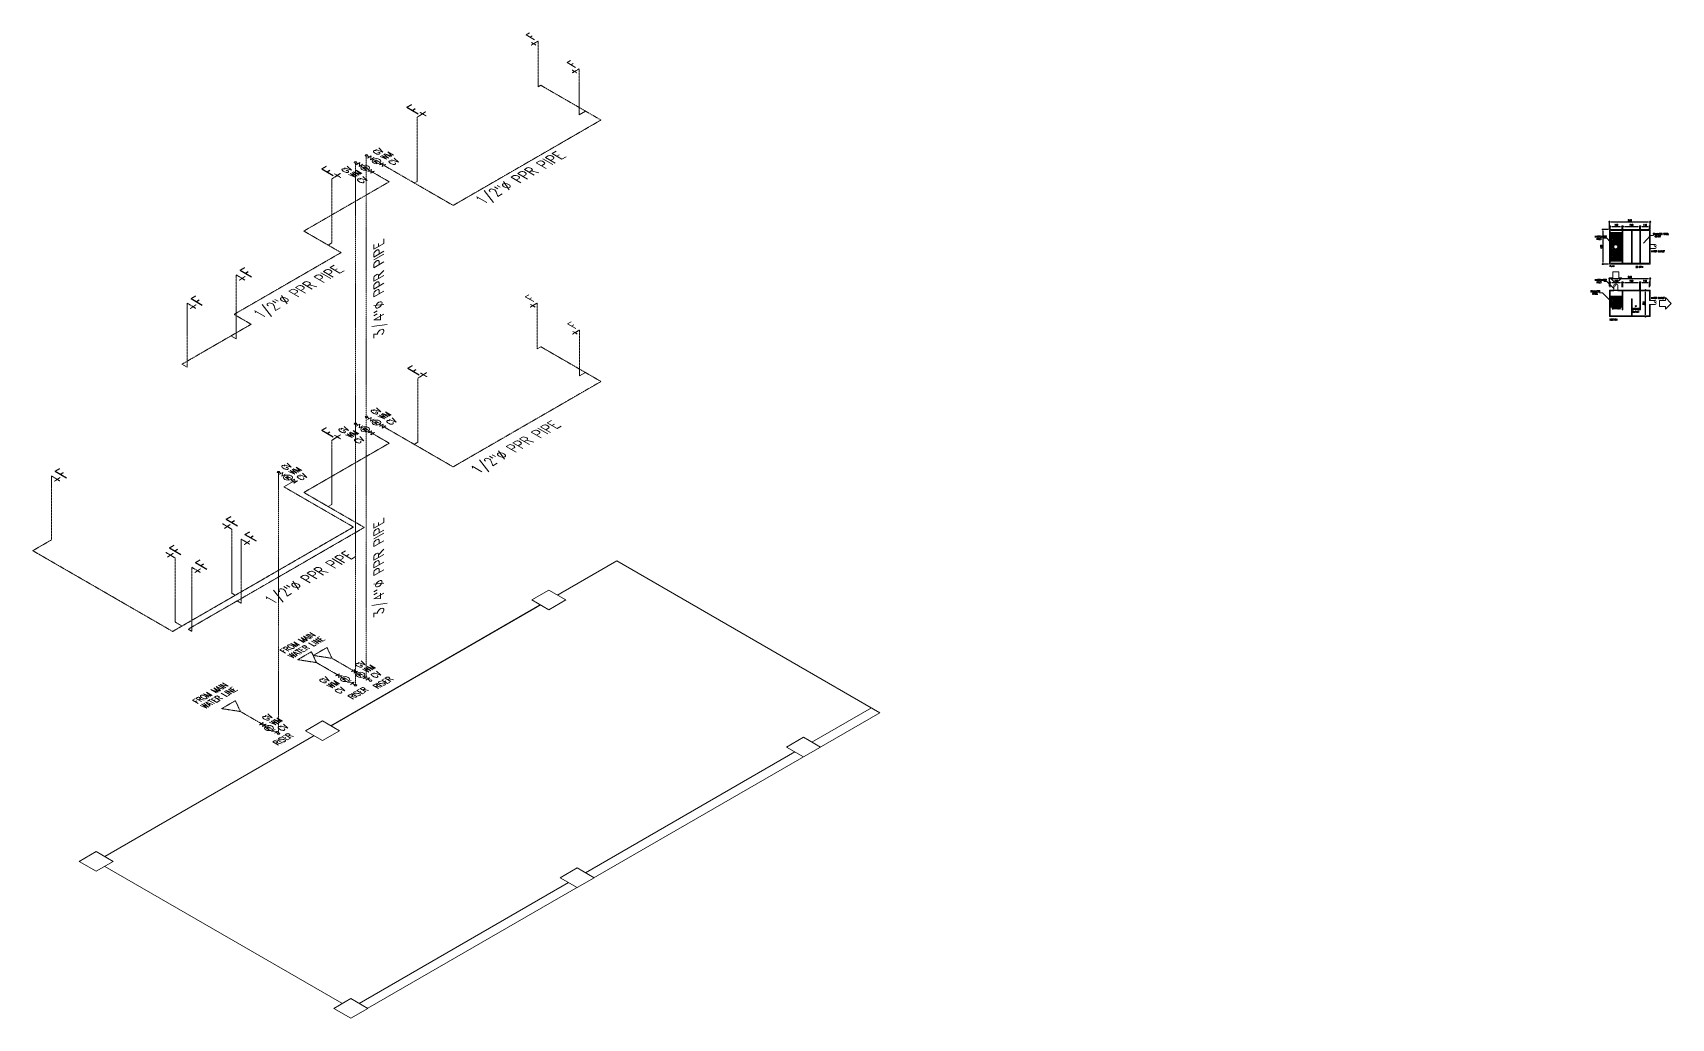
# Model space of a CAD drawing. Header units: millimetres. Extents: x 1634676 to 2610633, y -385676 to -37463.
# Drawn here: x 2156230 to 2176703, y -263011 to -250701 of the extents above; entities that cross this region are included whole.
import ezdxf

# ---------------------------------------------------------------- set-up
doc = ezdxf.new("R2010")
doc.units = ezdxf.units.MM
doc.header["$MEASUREMENT"] = 0
doc.linetypes.add('HIDDEN2', pattern=[0.1875, 0.125, -0.0625])
doc.linetypes.add('PHANTOMX2', pattern=[5, 2.5, -0.5, 0.5, -0.5, 0.5, -0.5])
doc.layers.get('Defpoints').update_dxf_attribs({"color": 250})
for name, color, linetype, lineweight in [('.1', 1, 'Continuous', 9), ('.15', 7, 'Continuous', 15), ('.2', 2, 'Continuous', 20), ('ST-DIM_E', 250, 'Continuous', 13), ('ST-HATCH_E', 250, 'Continuous', 9)]:
    doc.layers.add(name, color=color, linetype=linetype, lineweight=lineweight)
doc.layers.add('TXT', color=4, linetype='Continuous')
doc.styles.add('ST_TEXT', font='romans.shx', dxfattribs={"width": 0.75})
doc.dimstyles.new('ST_D10', dxfattribs={"dimscale": 10, "dimtxt": 2, "dimasz": 2, "dimexe": 1, "dimexo": 1, "dimgap": 1, "dimtad": 1, "dimdec": 0, "dimzin": 1, "dimdsep": 46, "dimtxsty": 'ST_TEXT', "dimblk": 'OpenIndicator', "dimcen": 1, "dimclrd": 251, "dimclre": 251, "dimclrt": 7, "dimadec": 0, "dimazin": 0, "dimtfac": 1, "dimtdec": 0, "dimtix": 1, "dimtmove": 2, "dimatfit": 3, "dimfxl": 0.075, "dimarcsym": 0})
pattern_1 = [(0, (597925.506, 54224.159), (0, 6.495190528), [3.75, -7.5]), (120, (597925.506, 54224.159), (-5.625, -3.247595264), [3.75, -7.5]), (60, (597929.256, 54224.159), (-5.625, 3.247595264), [3.75, -7.5])]

# ---------------------------------------------------------------- blocks, each defined once
blk = doc.blocks.new('OpenIndicator')
at = {"layer": 'ST-DIM_E'}
h = blk.add_hatch(color=255, dxfattribs=at)
h.paths.add_polyline_path([(0.4, 0), (0.4, 0, 0.414214), (0, 0.4), (0, 0.4, -0.414214)])
h.paths.add_polyline_path([(0, 0.4), (0, 0.4, 0.414214), (-0.4, 0), (-0.3, 0, -0.414214)])
h.paths.add_polyline_path([(0, -0.3), (0, -0.4, 0.414214), (0.4, 0), (0.4, 0, -0.414214)])
h.paths.add_polyline_path([(-0.3, 0), (-0.4, 0, 0.414214), (0, -0.4), (0, -0.3, -0.414214)])
at = {"layer": 'ST-DIM_E', "color": 255}
blk.add_line((0, 0.6), (0, -0.6), dxfattribs=at)
at = {"layer": 'ST-DIM_E', "color": 255, "const_width": 0.01}
blk.add_lwpolyline([(-0.6, 0), (0.6, 0)], dxfattribs=at)
at = {"layer": 'ST-DIM_E', "color": 255}
for radius in [0.365, 0.35]:
    blk.add_circle((0, 0), radius, dxfattribs=at)
blk = doc.blocks.new('*D916')
at = {"layer": 'Defpoints', "color": 0, "linetype": 'Continuous', "ltscale": 3, "transparency": 16777216}
for p in [(2175984, -253916), (2176380, -253916), (2176440, -254246)]:
    blk.add_point(p, dxfattribs=at)
at = {"layer": 'ST-DIM_E', "color": 251, "linetype": 'Continuous', "lineweight": -2, "ltscale": 3, "transparency": 16777216}
for p, q in [((2175994, -253916), (2176390, -253916)), ((2176380, -254226), (2176380, -253936)), ((2176430, -254246), (2176370, -254246))]:
    blk.add_line(p, q, dxfattribs=at)
at = {"layer": 'ST-DIM_E', "color": 251, "linetype": 'Continuous', "lineweight": -2, "ltscale": 3, "transparency": 16777216, "xscale": 20, "yscale": 20, "zscale": 20}
for p, rotation in [((2176380, -253916), 90), ((2176380, -254246), 270)]:
    blk.add_blockref('OpenIndicator', p, dxfattribs=dict(at, rotation=rotation))
at = {"layer": 'ST-DIM_E', "color": 7, "linetype": 'Continuous', "ltscale": 3, "transparency": 16777216, "insert": (2176360, -254081), "char_height": 20, "attachment_point": 5, "rotation": 90, "style": 'ST_TEXT'}
blk.add_mtext('330', dxfattribs=at)
blk = doc.blocks.new('*D917')
at = {"layer": 'Defpoints', "color": 0, "linetype": 'Continuous', "ltscale": 3, "transparency": 16777216}
for p in [(2176090, -253820), (2175940, -253888), (2176090, -253888)]:
    blk.add_point(p, dxfattribs=at)
at = {"layer": 'ST-DIM_E', "color": 251, "linetype": 'Continuous', "lineweight": -2, "ltscale": 3, "transparency": 16777216}
for p, q in [((2175940, -253878), (2175940, -253810)), ((2175960, -253820), (2176070, -253820)), ((2176090, -253878), (2176090, -253810))]:
    blk.add_line(p, q, dxfattribs=at)
at = {"layer": 'ST-DIM_E', "color": 251, "linetype": 'Continuous', "lineweight": -2, "ltscale": 3, "transparency": 16777216, "xscale": 20, "yscale": 20, "zscale": 20, "rotation": 180}
blk.add_blockref('OpenIndicator', (2175940, -253820), dxfattribs=at)
at = {"layer": 'ST-DIM_E', "color": 251, "linetype": 'Continuous', "lineweight": -2, "ltscale": 3, "transparency": 16777216, "xscale": 20, "yscale": 20, "zscale": 20}
blk.add_blockref('OpenIndicator', (2176090, -253820), dxfattribs=at)
at = {"layer": 'ST-DIM_E', "color": 7, "linetype": 'Continuous', "ltscale": 3, "transparency": 16777216, "insert": (2176015, -253800), "char_height": 20, "attachment_point": 5, "style": 'ST_TEXT'}
blk.add_mtext('150', dxfattribs=at)
blk = doc.blocks.new('*D918')
at = {"layer": 'Defpoints', "color": 0, "linetype": 'Continuous', "ltscale": 3, "transparency": 16777216}
for p in [(2176310, -253820), (2176100, -253888), (2176310, -253926)]:
    blk.add_point(p, dxfattribs=at)
at = {"layer": 'ST-DIM_E', "color": 251, "linetype": 'Continuous', "lineweight": -2, "ltscale": 3, "transparency": 16777216}
for p, q in [((2176100, -253878), (2176100, -253810)), ((2176120, -253820), (2176290, -253820)), ((2176310, -253916), (2176310, -253810))]:
    blk.add_line(p, q, dxfattribs=at)
at = {"layer": 'ST-DIM_E', "color": 251, "linetype": 'Continuous', "lineweight": -2, "ltscale": 3, "transparency": 16777216, "xscale": 20, "yscale": 20, "zscale": 20, "rotation": 180}
blk.add_blockref('OpenIndicator', (2176100, -253820), dxfattribs=at)
at = {"layer": 'ST-DIM_E', "color": 251, "linetype": 'Continuous', "lineweight": -2, "ltscale": 3, "transparency": 16777216, "xscale": 20, "yscale": 20, "zscale": 20}
blk.add_blockref('OpenIndicator', (2176310, -253820), dxfattribs=at)
at = {"layer": 'ST-DIM_E', "color": 7, "linetype": 'Continuous', "ltscale": 3, "transparency": 16777216, "insert": (2176205, -253800), "char_height": 20, "attachment_point": 5, "style": 'ST_TEXT'}
blk.add_mtext('210', dxfattribs=at)
blk = doc.blocks.new('*D919')
at = {"layer": 'Defpoints', "color": 0, "linetype": 'Continuous', "ltscale": 3, "transparency": 16777216}
for p in [(2176430, -253820), (2176320, -253926), (2176430, -253888)]:
    blk.add_point(p, dxfattribs=at)
at = {"layer": 'ST-DIM_E', "color": 251, "linetype": 'Continuous', "lineweight": -2, "ltscale": 3, "transparency": 16777216}
for p, q in [((2176320, -253916), (2176320, -253810)), ((2176340, -253820), (2176410, -253820)), ((2176430, -253878), (2176430, -253810))]:
    blk.add_line(p, q, dxfattribs=at)
at = {"layer": 'ST-DIM_E', "color": 251, "linetype": 'Continuous', "lineweight": -2, "ltscale": 3, "transparency": 16777216, "xscale": 20, "yscale": 20, "zscale": 20, "rotation": 180}
blk.add_blockref('OpenIndicator', (2176320, -253820), dxfattribs=at)
at = {"layer": 'ST-DIM_E', "color": 251, "linetype": 'Continuous', "lineweight": -2, "ltscale": 3, "transparency": 16777216, "xscale": 20, "yscale": 20, "zscale": 20}
blk.add_blockref('OpenIndicator', (2176430, -253820), dxfattribs=at)
at = {"layer": 'ST-DIM_E', "color": 7, "linetype": 'Continuous', "ltscale": 3, "transparency": 16777216, "insert": (2176375, -253800), "char_height": 20, "attachment_point": 5, "style": 'ST_TEXT'}
blk.add_mtext('110', dxfattribs=at)
blk = doc.blocks.new('*D920')
at = {"layer": 'Defpoints', "color": 0, "linetype": 'Continuous', "ltscale": 3, "transparency": 16777216}
for p in [(2176440, -253771), (2175930, -253878), (2176440, -253878)]:
    blk.add_point(p, dxfattribs=at)
at = {"layer": 'ST-DIM_E', "color": 251, "linetype": 'Continuous', "lineweight": -2, "ltscale": 3, "transparency": 16777216}
for p, q in [((2175930, -253868), (2175930, -253761)), ((2175950, -253771), (2176420, -253771)), ((2176440, -253868), (2176440, -253761))]:
    blk.add_line(p, q, dxfattribs=at)
at = {"layer": 'ST-DIM_E', "color": 251, "linetype": 'Continuous', "lineweight": -2, "ltscale": 3, "transparency": 16777216, "xscale": 20, "yscale": 20, "zscale": 20, "rotation": 180}
blk.add_blockref('OpenIndicator', (2175930, -253771), dxfattribs=at)
at = {"layer": 'ST-DIM_E', "color": 251, "linetype": 'Continuous', "lineweight": -2, "ltscale": 3, "transparency": 16777216, "xscale": 20, "yscale": 20, "zscale": 20}
blk.add_blockref('OpenIndicator', (2176440, -253771), dxfattribs=at)
at = {"layer": 'ST-DIM_E', "color": 7, "linetype": 'Continuous', "ltscale": 3, "transparency": 16777216, "insert": (2176185, -253751), "char_height": 20, "attachment_point": 5, "style": 'ST_TEXT'}
blk.add_mtext('510', dxfattribs=at)
blk = doc.blocks.new('*D921')
at = {"layer": 'Defpoints', "color": 0, "linetype": 'Continuous', "ltscale": 3, "transparency": 16777216}
for p in [(2175930, -253160), (2175848, -253590), (2175930, -253590)]:
    blk.add_point(p, dxfattribs=at)
at = {"layer": 'ST-DIM_E', "color": 251, "linetype": 'Continuous', "lineweight": -2, "ltscale": 3, "transparency": 16777216}
for p, q in [((2175920, -253160), (2175838, -253160)), ((2175848, -253180), (2175848, -253570)), ((2175920, -253590), (2175838, -253590))]:
    blk.add_line(p, q, dxfattribs=at)
at = {"layer": 'ST-DIM_E', "color": 251, "linetype": 'Continuous', "lineweight": -2, "ltscale": 3, "transparency": 16777216, "xscale": 20, "yscale": 20, "zscale": 20}
for p, rotation in [((2175848, -253160), 90), ((2175848, -253590), 270)]:
    blk.add_blockref('OpenIndicator', p, dxfattribs=dict(at, rotation=rotation))
at = {"layer": 'ST-DIM_E', "color": 7, "linetype": 'Continuous', "ltscale": 3, "transparency": 16777216, "insert": (2175828, -253375), "char_height": 20, "attachment_point": 5, "rotation": 90, "style": 'ST_TEXT'}
blk.add_mtext('430', dxfattribs=at)
blk = doc.blocks.new('*D922')
at = {"layer": 'Defpoints', "color": 0, "linetype": 'Continuous', "ltscale": 3, "transparency": 16777216}
for p in [(2175930, -253160), (2176440, -253063), (2176440, -253160)]:
    blk.add_point(p, dxfattribs=at)
at = {"layer": 'ST-DIM_E', "color": 251, "linetype": 'Continuous', "lineweight": -2, "ltscale": 3, "transparency": 16777216}
for p, q in [((2175930, -253150), (2175930, -253053)), ((2175950, -253063), (2176420, -253063)), ((2176440, -253150), (2176440, -253053))]:
    blk.add_line(p, q, dxfattribs=at)
at = {"layer": 'ST-DIM_E', "color": 251, "linetype": 'Continuous', "lineweight": -2, "ltscale": 3, "transparency": 16777216, "xscale": 20, "yscale": 20, "zscale": 20, "rotation": 180}
blk.add_blockref('OpenIndicator', (2175930, -253063), dxfattribs=at)
at = {"layer": 'ST-DIM_E', "color": 251, "linetype": 'Continuous', "lineweight": -2, "ltscale": 3, "transparency": 16777216, "xscale": 20, "yscale": 20, "zscale": 20}
blk.add_blockref('OpenIndicator', (2176440, -253063), dxfattribs=at)
at = {"layer": 'ST-DIM_E', "color": 7, "linetype": 'Continuous', "ltscale": 3, "transparency": 16777216, "insert": (2176185, -253043), "char_height": 20, "attachment_point": 5, "style": 'ST_TEXT'}
blk.add_mtext('510', dxfattribs=at)
blk = doc.blocks.new('*D923')
at = {"layer": 'Defpoints', "color": 0, "linetype": 'Continuous', "ltscale": 3, "transparency": 16777216}
for p in [(2175940, -253170), (2176090, -253121), (2176090, -253170)]:
    blk.add_point(p, dxfattribs=at)
at = {"layer": 'ST-DIM_E', "color": 251, "linetype": 'Continuous', "lineweight": -2, "ltscale": 3, "transparency": 16777216}
for p, q in [((2175940, -253160), (2175940, -253111)), ((2175960, -253121), (2176070, -253121)), ((2176090, -253160), (2176090, -253111))]:
    blk.add_line(p, q, dxfattribs=at)
at = {"layer": 'ST-DIM_E', "color": 251, "linetype": 'Continuous', "lineweight": -2, "ltscale": 3, "transparency": 16777216, "xscale": 20, "yscale": 20, "zscale": 20, "rotation": 180}
blk.add_blockref('OpenIndicator', (2175940, -253121), dxfattribs=at)
at = {"layer": 'ST-DIM_E', "color": 251, "linetype": 'Continuous', "lineweight": -2, "ltscale": 3, "transparency": 16777216, "xscale": 20, "yscale": 20, "zscale": 20}
blk.add_blockref('OpenIndicator', (2176090, -253121), dxfattribs=at)
at = {"layer": 'ST-DIM_E', "color": 7, "linetype": 'Continuous', "ltscale": 3, "transparency": 16777216, "insert": (2176015, -253101), "char_height": 20, "attachment_point": 5, "style": 'ST_TEXT'}
blk.add_mtext('150', dxfattribs=at)
blk = doc.blocks.new('*D924')
at = {"layer": 'Defpoints', "color": 0, "linetype": 'Continuous', "ltscale": 3, "transparency": 16777216}
for p in [(2176100, -253170), (2176310, -253121), (2176310, -253170)]:
    blk.add_point(p, dxfattribs=at)
at = {"layer": 'ST-DIM_E', "color": 251, "linetype": 'Continuous', "lineweight": -2, "ltscale": 3, "transparency": 16777216}
for p, q in [((2176100, -253160), (2176100, -253111)), ((2176120, -253121), (2176290, -253121)), ((2176310, -253160), (2176310, -253111))]:
    blk.add_line(p, q, dxfattribs=at)
at = {"layer": 'ST-DIM_E', "color": 251, "linetype": 'Continuous', "lineweight": -2, "ltscale": 3, "transparency": 16777216, "xscale": 20, "yscale": 20, "zscale": 20, "rotation": 180}
blk.add_blockref('OpenIndicator', (2176100, -253121), dxfattribs=at)
at = {"layer": 'ST-DIM_E', "color": 251, "linetype": 'Continuous', "lineweight": -2, "ltscale": 3, "transparency": 16777216, "xscale": 20, "yscale": 20, "zscale": 20}
blk.add_blockref('OpenIndicator', (2176310, -253121), dxfattribs=at)
at = {"layer": 'ST-DIM_E', "color": 7, "linetype": 'Continuous', "ltscale": 3, "transparency": 16777216, "insert": (2176205, -253101), "char_height": 20, "attachment_point": 5, "style": 'ST_TEXT'}
blk.add_mtext('210', dxfattribs=at)
blk = doc.blocks.new('*D925')
at = {"layer": 'Defpoints', "color": 0, "linetype": 'Continuous', "ltscale": 3, "transparency": 16777216}
for p in [(2176320, -253170), (2176430, -253121), (2176430, -253170)]:
    blk.add_point(p, dxfattribs=at)
at = {"layer": 'ST-DIM_E', "color": 251, "linetype": 'Continuous', "lineweight": -2, "ltscale": 3, "transparency": 16777216}
for p, q in [((2176320, -253160), (2176320, -253111)), ((2176340, -253121), (2176410, -253121)), ((2176430, -253160), (2176430, -253111))]:
    blk.add_line(p, q, dxfattribs=at)
at = {"layer": 'ST-DIM_E', "color": 251, "linetype": 'Continuous', "lineweight": -2, "ltscale": 3, "transparency": 16777216, "xscale": 20, "yscale": 20, "zscale": 20, "rotation": 180}
blk.add_blockref('OpenIndicator', (2176320, -253121), dxfattribs=at)
at = {"layer": 'ST-DIM_E', "color": 251, "linetype": 'Continuous', "lineweight": -2, "ltscale": 3, "transparency": 16777216, "xscale": 20, "yscale": 20, "zscale": 20}
blk.add_blockref('OpenIndicator', (2176430, -253121), dxfattribs=at)
at = {"layer": 'ST-DIM_E', "color": 7, "linetype": 'Continuous', "ltscale": 3, "transparency": 16777216, "insert": (2176375, -253101), "char_height": 20, "attachment_point": 5, "style": 'ST_TEXT'}
blk.add_mtext('110', dxfattribs=at)
blk = doc.blocks.new('5675675757')
for points in [[(2045777, -47336), (2045777, -47036), (2045477, -47036), (2045477, -47336)], [(2049777, -47336), (2049777, -47036), (2049477, -47036), (2049477, -47336)], [(2053777, -47336), (2053777, -47036), (2053477, -47036), (2053477, -47336)], [(2045777, -51836), (2045777, -51536), (2045477, -51536), (2045477, -51836)], [(2049777, -51836), (2049777, -51536), (2049477, -51536), (2049477, -51836)], [(2053777, -51836), (2053777, -51536), (2053477, -51536), (2053477, -51836)]]:
    blk.add_wipeout(points).dxf.layer = 'ST-HATCH_E'
at = {"layer": '.15', "color": 6}
for points in [[(2045477, -47336), (2045477, -47036), (2045777, -47036), (2045777, -47336)], [(2049477, -47336), (2049477, -47036), (2049777, -47036), (2049777, -47336)], [(2053477, -47336), (2053477, -47036), (2053777, -47036), (2053777, -47336)], [(2045477, -51836), (2045477, -51536), (2045777, -51536), (2045777, -51836)], [(2049477, -51836), (2049477, -51536), (2049777, -51536), (2049777, -51836)], [(2053477, -51836), (2053477, -51536), (2053777, -51536), (2053777, -51836)]]:
    blk.add_lwpolyline(points, close=True, dxfattribs=at)

msp = doc.modelspace()

# ---------------------------------------------------------------- hatches: boundary and pattern name
at = {"layer": '.1', "linetype": 'Continuous', "ltscale": 3}
h = msp.add_hatch(dxfattribs=at)
h.set_pattern_fill('HEX', color=256, scale=30)
h.set_pattern_definition(pattern_1)
h.paths.add_polyline_path([(2176078.077, -253547.867), (2176078.077, -253201.357), (2175953.073, -253201.357), (2175953.073, -253326.497), (2175987.188, -253363.351, -0.782893846), (2176034.309, -253375, -1), (2175984.309, -253375, -0.121771778), (2175987.188, -253363.351), (2175953.073, -253326.497), (2175953.073, -253547.867)])
h = msp.add_hatch(dxfattribs=at)
h.set_pattern_fill('HEX', color=256, scale=30)
h.set_pattern_definition(pattern_1)
h.paths.add_polyline_path([(2175955, -253992.907), (2175955, -254121.607), (2176075, -254121.607), (2176075, -253992.907)])

# ---------------------------------------------------------------- linework, layer by layer
at = {"layer": '.1', "color": 1, "linetype": 'Continuous', "ltscale": 0.3, "extrusion": (0, 0.816497, 0.57735)}
for p, q in [((2160315.63, -252322.34, 24587.492), (2160269.577, -252348.929, 24625.095)), ((2160274.959, -252326.083, 24592.786), (2160292.029, -252335.967, 24606.763)), ((2160315.63, -252322.34, 24587.492), (2160306.724, -252370.376, 24655.425)), ((2160352.777, -252343.787, 24617.823), (2160306.724, -252370.376, 24655.425)), ((2160412.189, -252239.506, 24470.347), (2160435.247, -252252.871, 24489.249)), ((2160458.819, -252239.262, 24470.002), (2160412.766, -252265.851, 24507.604)), ((2160463.27, -252407.58, 24708.04), (2160417.217, -252434.169, 24745.642)), ((2160500.417, -252429.027, 24738.37), (2160417.217, -252434.169, 24745.642)), ((2160458.819, -252239.262, 24470.002), (2160449.913, -252287.297, 24537.934)), ((2160495.966, -252260.709, 24500.332), (2160449.913, -252287.297, 24537.934)), ((2160463.27, -252407.58, 24708.04), (2160454.364, -252455.616, 24775.972)), ((2160454.364, -252455.616, 24775.972), (2160500.417, -252429.027, 24738.37)), ((2160606.459, -252324.502, 24590.549), (2160560.406, -252351.09, 24628.151)), ((2160643.606, -252345.949, 24620.879), (2160560.406, -252351.09, 24628.151)), ((2160606.459, -252324.502, 24590.549), (2160597.553, -252372.537, 24658.481)), ((2160597.553, -252372.537, 24658.481), (2160643.606, -252345.949, 24620.879)), ((2160315.63, -255588.327, 22278.091), (2160269.577, -255614.915, 22315.693)), ((2160274.959, -255592.07, 22283.385), (2160292.029, -255601.953, 22297.362)), ((2160315.63, -255588.327, 22278.091), (2160306.724, -255636.362, 22346.024)), ((2160352.777, -255609.773, 22308.422), (2160306.724, -255636.362, 22346.024)), ((2160412.189, -255505.492, 22160.945), (2160435.247, -255518.858, 22179.848)), ((2160458.819, -255505.248, 22160.601), (2160412.766, -255531.837, 22198.203)), ((2160463.27, -255673.567, 22398.639), (2160417.217, -255700.155, 22436.241)), ((2160500.417, -255695.013, 22428.969), (2160417.217, -255700.155, 22436.241)), ((2160458.819, -255505.248, 22160.601), (2160449.913, -255553.284, 22228.533)), ((2160495.966, -255526.695, 22190.931), (2160449.913, -255553.284, 22228.533)), ((2160463.27, -255673.567, 22398.639), (2160454.364, -255721.602, 22466.571)), ((2160454.364, -255721.602, 22466.571), (2160500.417, -255695.013, 22428.969)), ((2160606.459, -255590.488, 22281.148), (2160560.406, -255617.077, 22318.75)), ((2160643.606, -255611.935, 22311.478), (2160560.406, -255617.077, 22318.75)), ((2160606.459, -255590.488, 22281.148), (2160597.553, -255638.524, 22349.08)), ((2160597.553, -255638.524, 22349.08), (2160643.606, -255611.935, 22311.478)), ((2159352.551, -256192.126, 23131.992), (2159306.498, -256218.715, 23169.594)), ((2159311.88, -256195.869, 23137.286), (2159328.949, -256205.752, 23151.263)), ((2159352.551, -256192.126, 23131.992), (2159343.644, -256240.161, 23199.925)), ((2159389.697, -256213.573, 23162.323), (2159343.644, -256240.161, 23199.925)), ((2159500.19, -256277.366, 23252.54), (2159454.138, -256303.955, 23290.142)), ((2159537.337, -256298.813, 23282.87), (2159454.138, -256303.955, 23290.142)), ((2159500.19, -256277.366, 23252.54), (2159491.284, -256325.401, 23320.472)), ((2159491.284, -256325.401, 23320.472), (2159537.337, -256298.813, 23282.87))]:
    msp.add_line(p, q, dxfattribs=at)
at = {"layer": '.1', "color": 1, "linetype": 'Continuous', "ltscale": 3, "extrusion": (0, 0.816497, 0.57735)}
for p, q in [((2160329.122, -252357.444, 24637.137), (2160343.332, -252365.672, 24648.772)), ((2160472.319, -252274.361, 24519.64), (2160486.521, -252282.593, 24531.282)), ((2160329.122, -255623.431, 22327.736), (2160343.332, -255631.658, 22339.371)), ((2160472.319, -255540.347, 22210.238), (2160486.521, -255548.58, 22221.881)), ((2159366.043, -256227.23, 23181.637), (2159380.252, -256235.457, 23193.272))]:
    msp.add_line(p, q, dxfattribs=at)
at = {"layer": '.1', "color": 1, "linetype": 'PHANTOMX2', "ltscale": 1.5, "extrusion": (0, 0.816497, 0.57735)}
for points, elevation in [([(-2160419.685, 165905.658), (-2160439.195, 165925.689)], -191824.733), ([(-2160562.874, 165761.761), (-2160582.385, 165781.793)], -191824.733), ([(-2160600.004, 165799.532), (-2160601.791, 165801.331)], -191824.733), ([(-2160456.815, 165943.429), (-2160458.601, 165945.227)], -191824.733), ([(-2160419.685, 165905.658), (-2160439.195, 165925.689)], -195824.733), ([(-2160456.815, 165943.429), (-2160458.601, 165945.227)], -195824.733), ([(-2160562.874, 165761.761), (-2160582.385, 165781.793)], -195824.733), ([(-2160600.004, 165799.532), (-2160601.791, 165801.331)], -195824.733), ([(-2159456.606, 166951.468), (-2159476.116, 166971.5)], -195824.733), ([(-2159493.736, 166989.24), (-2159495.522, 166991.038)], -195824.733)]:
    msp.add_lwpolyline(points, dxfattribs=dict(at, elevation=elevation))
at = {"layer": '.1', "extrusion": (0, 0.816497, 0.57735), "elevation": -199824.733}
msp.add_lwpolyline([(-2166814.71, 166342.687), (-2160309.328, 172848.069), (-2157021.281, 169560.022), (-2163526.664, 163054.64)], close=True, dxfattribs=at)
for points in [[(-2159955.775, 166625.529), (-2162572.07, 164009.234)], [(-2166708.644, 166236.621), (-2165966.182, 166979.083)], [(-2165754.05, 167191.215), (-2163137.755, 169807.51)], [(-2162925.623, 170019.642), (-2160309.328, 172635.937)]]:
    msp.add_lwpolyline(points, dxfattribs=at)
at = {"layer": '.1', "color": 1, "linetype": 'Continuous', "ltscale": 0.3, "extrusion": (0, 0.816497, 0.57735)}
for centre in [(-2160400.545, 165598.81, -191824.733), (-2160263.316, 165748.767, -191824.733), (-2160400.545, 165598.81, -195824.733), (-2160263.316, 165748.767, -195824.733), (-2159300.236, 166794.578, -195824.733)]:
    msp.add_circle(centre, 16.5, dxfattribs=at)
at = {"layer": '.1', "color": 1, "linetype": 'Continuous', "ltscale": 3, "extrusion": (0, 0.816497, 0.57735)}
for centre in [(-2160382.473, 165867.472, -191824.733), (-2160525.662, 165723.576, -191824.733), (-2160382.473, 165867.472, -195824.733), (-2160525.662, 165723.576, -195824.733), (-2159419.393, 166913.283, -195824.733)]:
    msp.add_circle(centre, 54.864, dxfattribs=at)
at = {"layer": '.15', "color": 1, "linetype": 'PHANTOMX2', "ltscale": 1.5}
for points, elevation in [([(2162543.658, -250804.683), (2162457.028, -250856.075)], 23250.779), ([(2162516.231, -250854.52), (2162459.494, -250821.046)], 23250.779), ([(2162543.658, -251377.141), (2162543.658, -250804.683)], 23250.779), ([(2163055.515, -251151.337), (2162968.885, -251202.729)], 23741.022), ([(2163028.087, -251201.174), (2162971.351, -251167.7)], 23741.022), ([(2163055.515, -251723.795), (2163055.515, -251151.337)], 23741.022), ([(2161031.168, -251756.564), (2161139.827, -251686.362)], 24918.735), ([(2161031.168, -252556.564), (2161031.168, -251756.564)], 24918.735), ([(2161144.334, -251738.529), (2161064.941, -251692.066)], 24918.735), ([(2159965.845, -252526.763), (2160074.504, -252456.561)], 26007.96), ([(2159965.845, -253326.763), (2159965.845, -252526.763)], 26007.96), ([(2160079.012, -252508.728), (2159999.618, -252462.265)], 26007.96), ([(2158772.766, -254525.468), (2158772.766, -253725.468)], 27703.185), ([(2158772.766, -253725.468), (2158878.588, -253789.106)], 27703.185), ([(2158882.445, -253744.742), (2158810.902, -253792.883)], 27703.185), ([(2158160.426, -254879.003), (2158160.426, -254079.003)], 28203.159), ([(2158160.426, -254079.003), (2158266.248, -254142.641)], 28203.159), ([(2158270.105, -254098.277), (2158198.562, -254146.418)], 28203.159), ([(2162533.008, -254076.818), (2162446.378, -254128.21)], 20950.074), ([(2162505.581, -254126.655), (2162448.844, -254093.181)], 20950.074), ([(2162533.008, -254649.276), (2162533.008, -254076.818)], 20950.074), ([(2163060.88, -254414.226), (2162974.25, -254465.617)], 21427.24), ([(2163033.453, -254464.063), (2162976.716, -254430.588)], 21427.24), ([(2163060.88, -254986.684), (2163060.88, -254414.226)], 21427.24), ([(2161042.185, -255016.19), (2161150.844, -254945.988)], 22600.339), ([(2161042.185, -255816.19), (2161042.185, -255016.19)], 22600.339), ([(2161155.351, -254998.155), (2161075.957, -254951.692)], 22600.339), ([(2159965.845, -255792.749), (2160074.504, -255722.547)], 23698.559), ([(2159965.845, -256592.749), (2159965.845, -255792.749)], 23698.559), ([(2160079.012, -255774.714), (2159999.618, -255728.251)], 23698.559), ([(2156462.667, -257036.206), (2156462.667, -256236.206)], 24325.701), ([(2156462.667, -256236.206), (2156568.489, -256299.844)], 24325.701), ([(2156572.346, -256255.48), (2156500.802, -256303.621)], 24325.701), ([(2158719.045, -256903.691), (2158602.423, -256833.559)], 25269.669), ([(2158696.505, -256844.555), (2158624.962, -256892.695)], 25269.669), ([(2158834.683, -257026.368), (2158940.505, -257090.007)], 25443.16), ([(2158944.361, -257045.643), (2158872.818, -257093.783)], 25443.16), ([(2158008.232, -257261.627), (2157891.61, -257191.494)], 25775.866), ([(2157985.692, -257202.49), (2157914.149, -257250.63)], 25775.866), ([(2158216.831, -257377.554), (2158322.653, -257441.192)], 25939.812), ([(2158326.509, -257396.828), (2158254.966, -257444.969)], 25939.812)]:
    msp.add_lwpolyline(points, dxfattribs=dict(at, elevation=elevation))
at = {"layer": '.2', "color": 1, "linetype": 'Continuous', "ltscale": 3}
for p, q in [((2162543.658, -251377.141, 23250.779), (2162578.434, -251357.064, 23222.385)), ((2163055.515, -251723.795, 23741.022), (2163134.573, -251678.151, 23676.471)), ((2161031.168, -252556.564, 24918.735), (2160996.759, -252576.43, 24946.83)), ((2159965.845, -253326.763, 26007.96), (2159920.419, -253352.989, 26045.05)), ((2158772.766, -254525.468, 27703.185), (2158706.494, -254487.205, 27649.074)), ((2162533.008, -254649.276, 20950.074), (2162578.434, -254623.05, 20912.984)), ((2158093.432, -254841.156, 28149.636), (2158160.426, -254879.003, 28203.159)), ((2163060.88, -254986.684, 21427.24), (2163134.573, -254944.137, 21367.07)), ((2161042.185, -255816.19, 22600.339), (2160996.759, -255842.416, 22637.429)), ((2159965.845, -256592.749, 23698.559), (2159920.419, -256618.976, 23735.649))]:
    msp.add_line(p, q, dxfattribs=at)
at = {"layer": '.2', "color": 1, "linetype": 'PHANTOMX2', "extrusion": (0, 0.816497, 0.57735)}
for p, q in [((2163329.735, -251790.827, 23835.82), (2162578.434, -251357.064, 23222.385)), ((2161482.895, -252857.101, 25343.758), (2163329.735, -251790.827, 23835.82)), ((2160620.579, -252359.243, 24639.68), (2161482.895, -252857.101, 25343.758)), ((2160684.218, -252561.733, 24926.045), (2159616.717, -253177.647, 25797.078)), ((2160477.39, -252442.321, 24757.171), (2160684.218, -252561.733, 24926.045)), ((2159616.717, -253177.647, 25797.078), (2160082.318, -253446.462, 26177.24)), ((2160082.318, -253446.462, 26177.24), (2158744.972, -254218.579, 27269.179)), ((2158744.972, -254218.579, 27269.179), (2158958.37, -254341.784, 27443.417)), ((2158958.37, -254341.784, 27443.417), (2158093.432, -254841.156, 28149.636)), ((2163329.735, -255056.814, 21526.418), (2162578.434, -254623.05, 20912.984)), ((2161482.895, -256123.087, 23034.357), (2163329.735, -255056.814, 21526.418)), ((2160620.579, -255625.229, 22330.279), (2161482.895, -256123.087, 23034.357)), ((2160684.218, -255827.72, 22616.644), (2159616.717, -256443.633, 23487.677)), ((2160477.39, -255708.308, 22447.77), (2160684.218, -255827.72, 22616.644)), ((2159369.749, -256374.123, 23389.375), (2160237.203, -256874.947, 24097.648)), ((2159616.717, -256443.633, 23487.677), (2160372.968, -256880.255, 24105.153)), ((2156230.029, -257170.519, 24515.65), (2156462.667, -257036.206, 24325.701))]:
    msp.add_line(p, q, dxfattribs=at)
at = {"layer": '.2', "linetype": 'HIDDEN2'}
for p, q in [((2176090, -253170), (2176090, -253580)), ((2176100, -253170), (2176100, -253580)), ((2176205, -253170), (2176205, -253580)), ((2176215, -253170), (2176215, -253580)), ((2176310, -253170), (2176310, -253580)), ((2176320, -253170), (2176320, -253580))]:
    msp.add_line(p, q, dxfattribs=at)
at = {"layer": '.2', "linetype": 'Continuous', "ltscale": 3}
for p, q in [((2176355.324, -253329.851), (2176445.367, -253232.58)), ((2176445.367, -253232.58), (2176482.936, -253232.58)), ((2175897.145, -253266.08), (2175859.577, -253266.08)), ((2175987.188, -253363.351), (2175897.145, -253266.08)), ((2175897.145, -253807.873), (2175859.577, -253807.873)), ((2175984.309, -253895.037), (2175897.145, -253807.873)), ((2175842.836, -253950.073), (2175805.268, -253950.073)), ((2175930, -254037.237), (2175842.836, -253950.073)), ((2175940, -253925.584), (2175940, -254235.584)), ((2175984.309, -253925.584), (2175940, -253925.584)), ((2175940, -253992.907), (2176090, -253992.907)), ((2176430, -253925.584), (2176034.309, -253925.584)), ((2176090, -254160.584), (2176090, -253925.584)), ((2176100, -254160.584), (2176100, -253925.584)), ((2176205, -254025.584), (2176205, -254235.584)), ((2176215, -254025.584), (2176215, -254235.584)), ((2176310, -253925.584), (2176310, -254160.584)), ((2176320, -253925.584), (2176320, -254160.584)), ((2176430, -254044.614), (2176430, -253925.584)), ((2175940, -254235.584), (2176430, -254235.584)), ((2176090, -254160.584), (2176100, -254160.584)), ((2176310, -254160.584), (2176320, -254160.584)), ((2176430, -254235.584), (2176430, -254094.614))]:
    msp.add_line(p, q, dxfattribs=at)
at = {"layer": '.2', "transparency": 33554687}
for p, q in [((2176500.929, -253344.539), (2176430, -253344.539)), ((2176500.929, -253394.539), (2176430, -253394.539)), ((2175984.309, -253854.655), (2175984.309, -253925.584)), ((2176034.309, -253854.655), (2176034.309, -253925.584)), ((2176500.929, -254044.614), (2176430, -254044.614)), ((2176500.929, -254094.614), (2176430, -254094.614))]:
    msp.add_line(p, q, dxfattribs=at)
at = {"layer": '.2'}
for p, q in [((2175974.701, -253761.228), (2175938.045, -253761.228)), ((2176011.356, -253834.539), (2175938.045, -253761.228)), ((2175974.701, -253687.917), (2175974.701, -253761.228)), ((2176048.012, -253687.917), (2175974.701, -253687.917)), ((2176011.356, -253834.539), (2176084.668, -253761.228)), ((2176048.012, -253761.228), (2176048.012, -253687.917)), ((2176048.012, -253761.228), (2176084.668, -253761.228)), ((2176629.627, -254044.948), (2176556.316, -254044.948)), ((2176556.316, -254044.948), (2176556.316, -254118.26)), ((2176629.627, -254044.948), (2176629.627, -254008.293)), ((2176702.938, -254081.604), (2176629.627, -254008.293)), ((2176556.316, -254118.26), (2176629.627, -254118.26)), ((2176702.938, -254081.604), (2176629.627, -254154.915)), ((2176629.627, -254118.26), (2176629.627, -254154.915))]:
    msp.add_line(p, q, dxfattribs=at)
at = {"layer": '.2', "color": 1, "linetype": 'Continuous', "ltscale": 3, "extrusion": (0, 0.816497, 0.57735)}
msp.add_line((2159493.736, -256301.507, 23286.681), (2159368.856, -256373.607, 23388.645), dxfattribs=at)
at = {"layer": '.2', "linetype": 'Continuous', "ltscale": 3}
for points in [[(2175930, -253160), (2176440, -253160), (2176440, -253590), (2175930, -253590)], [(2175948.073, -253196.357), (2176083.077, -253196.357), (2176083.077, -253552.867), (2175948.073, -253552.867)], [(2175953.073, -253201.357), (2176078.077, -253201.357), (2176078.077, -253547.867), (2175953.073, -253547.867)]]:
    msp.add_lwpolyline(points, close=True, dxfattribs=at)
at = {"layer": '.2', "linetype": 'HIDDEN2'}
msp.add_lwpolyline([(2175940, -253170), (2176430, -253170), (2176430, -253580), (2175940, -253580)], close=True, dxfattribs=at)
at = {"layer": '.2', "linetype": 'Continuous', "ltscale": 3}
for points in [[(2175984.309, -253915.584), (2175930, -253915.584), (2175930, -254245.584), (2176440, -254245.584), (2176440, -254094.614)], [(2176080, -253992.907), (2176080, -254126.607), (2175950, -254126.607), (2175950, -253992.907)], [(2176075, -253992.907), (2176075, -254121.607), (2175955, -254121.607), (2175955, -253992.907)], [(2176440, -254044.614), (2176440, -253915.584), (2176034.309, -253915.584)], [(2176205, -254025.584), (2176215, -254025.584)]]:
    msp.add_lwpolyline(points, dxfattribs=at)
for centre, radius in [((2176009.309, -253375), 25), ((2176259.965, -254116.97), 7.5)]:
    msp.add_circle(centre, radius, dxfattribs=at)
at = {"layer": '.2', "transparency": 33554687}
for centre in [(2176500.929, -253357.039), (2175996.809, -253854.655), (2176500.929, -254057.114)]:
    msp.add_circle(centre, 12.5, dxfattribs=at)
for centre, start, end in [((2176500.929, -253382.039), 270, 90), ((2176021.809, -253854.655), 0, 180), ((2176500.929, -254082.114), 270, 90)]:
    msp.add_arc(centre, 12.5, start, end, dxfattribs=at)

# ---------------------------------------------------------------- texts
at = {"layer": '.1', "color": 1, "extrusion": (0, 0.816497, 0.57735), "style": 'ST_TEXT', "width": 0.75}
for s, p in [('GV', (-2160537.747, 166911.587, -190893.103)), ('WM', (-2160635.814, 166945.353, -190940.855)), ('GV', (-2160144.87, 167042.546, -191078.307)), ('WM', (-2160242.938, 167076.312, -191126.059)), ('CV', (-2160731.808, 166985.603, -190997.777)), ('CV', (-2160338.931, 167116.562, -191182.981)), ('GV', (-2160509.942, 168785.05, -193542.58)), ('WM', (-2160608.009, 168818.816, -193590.333)), ('GV', (-2160105.79, 168919.768, -193733.099)), ('WM', (-2160203.857, 168953.534, -193780.851)), ('CV', (-2160704.003, 168859.066, -193647.254)), ('CV', (-2160299.851, 168993.783, -193837.773)), ('GV', (-2159392.474, 151097.088, -206896.57)), ('WM', (-2159490.542, 151130.854, -206944.322)), ('CV', (-2159586.535, 151171.104, -207001.244))]:
    msp.add_text(s, height=100, rotation=225, dxfattribs=at).set_placement(p)
at = {"layer": '.1', "color": 1, "linetype": 'Continuous', "ltscale": 300, "extrusion": (0, 0.816497, 0.57735), "char_height": 64.5237, "attachment_point": 5, "text_direction": (-0.707107, -0.408248, 0.57735), "style": 'ST_TEXT'}
for insert in [(2160382.205, -252390.718, 24684.193), (2160525.394, -252307.639, 24566.702), (2160382.205, -255656.704, 22374.792), (2160525.394, -255573.626, 22257.301), (2159419.126, -256260.503, 23228.693)]:
    msp.add_mtext('{\\C3;M}', dxfattribs=dict(at, insert=insert))
at = {"layer": '.15', "color": 1, "extrusion": (0, 0.816497, 0.57735), "style": 'ST_TEXT', "width": 0.75}
for p in [(-2161028.807, 165729.363, -191107.779), (-2159963.484, 167063.386, -191107.779), (-2158942.905, 169178.286, -191162.485), (-2158330.565, 169790.626, -191162.485), (-2161039.823, 165718.346, -195107.779), (-2159963.484, 167063.386, -195107.779), (-2156632.806, 167870.157, -195162.485), (-2158771.856, 168987.168, -195107.176), (-2159004.821, 169238.76, -195162.485), (-2158061.043, 169607.13, -195107.176), (-2158386.97, 169847.031, -195162.485)]:
    msp.add_text('F', height=200, rotation=225, dxfattribs=at).set_placement(p)
at = {"layer": '.2', "color": 1, "extrusion": (0, 0.816497, 0.57735), "style": 'ST_TEXT', "width": 0.75}
for s, height, p in [('F', 150, (-2162486.648, 163312.163, -191681.029)), ('F', 150, (-2162998.504, 163912.585, -191681.029)), ('1/2"%%C PPR PIPE ', 175, (-2161860.11, 160749.205, -196007.615)), ('1/2"%%C PPR PIPE ', 175, (-2159085.712, 161571.277, -197170.2)), ('F', 150, (-2162475.998, 163322.813, -195681.029)), ('F', 150, (-2163003.87, 163907.22, -195681.029)), ('1/2"%%C PPR PIPE ', 175, (-2161799.348, 162691.688, -198754.7))]:
    msp.add_text(s, height=height, rotation=225, dxfattribs=at).set_placement(p)
at = {"layer": '.2', "color": 1, "extrusion": (-0.707107, 0.408248, 0.57735), "style": 'ST_TEXT', "width": 0.75}
msp.add_text('3/4"%%C PPR PIPE ', height=175, rotation=225, dxfattribs=at).set_placement((-859930.825, 1168534.087, -1621230.662))
at = {"layer": 'TXT', "style": 'ST_TEXT', "width": 0.75}
for s, p in [('WASTEWATER', (2175749.114, -253257.051)), ('STAINLESS STEEL', (2176473.614, -253223.551)), ('COVER', (2176496.566, -253252.812)), ('INLET', (2175772.066, -253286.312)), ('WATER OUTLET', (2176453.086, -253442.011)), ('PLAN', (2175932.836, -253626.527)), ('20 GPM', (2176259.336, -253635.761)), ('WASTEWATER', (2175749.114, -253798.845)), ('INLET', (2175772.066, -253828.106)), ('STAINLESS', (2175694.805, -253941.044)), ('STEEL', (2175717.757, -253970.306)), ('WATER OUTLET', (2176453.086, -254023.449)), ('SECTION', (2175932.836, -254293.019)), ('STRAINER', (2175962.787, -254154.992)), ('GREASE ', (2176220.236, -254161.35)), ('OUTLET', (2176220.236, -254196.532))]:
    msp.add_text(s, height=20, dxfattribs=at).set_placement(p)

# ---------------------------------------------------------------- dimensions: what is measured, and where the dimension line sits
at = {"layer": 'ST-DIM_E', "linetype": 'Continuous', "ltscale": 3}
for base, p1, p2, picture, middle in [((2176440, -253063.194), (2175930, -253160), (2176440, -253160), '*D922', (2176185, -253043.194)), ((2176090, -253120.83), (2175940, -253170), (2176090, -253170), '*D923', (2176015, -253100.83)), ((2176310, -253120.83), (2176100, -253170), (2176310, -253170), '*D924', (2176205, -253100.83)), ((2176430, -253120.83), (2176320, -253170), (2176430, -253170), '*D925', (2176375, -253100.83)), ((2176440, -253771.188), (2175930, -253878.251), (2176440, -253878.251), '*D920', (2176185, -253751.188)), ((2176090, -253819.911), (2175940, -253888.251), (2176090, -253888.251), '*D917', (2176015, -253799.911)), ((2176310, -253819.911), (2176100, -253888.251), (2176310, -253925.584), '*D918', (2176205, -253799.911)), ((2176430, -253819.911), (2176320, -253925.584), (2176430, -253888.251), '*D919', (2176375, -253799.911))]:
    dim = msp.add_linear_dim(base=base, p1=p1, p2=p2, dimstyle='ST_D10', dxfattribs=at)
    dim.commit()
    dim.dimension.update_dxf_attribs({"geometry": picture, "text_midpoint": middle})
for base, p1, p2, picture, middle in [((2175848.354, -253590), (2175930, -253160), (2175930, -253590), '*D921', (2175828.354, -253375)), ((2176380.104, -253915.584), (2176440, -254245.584), (2175984.309, -253915.584), '*D916', (2176360.104, -254080.584))]:
    dim = msp.add_linear_dim(base=base, p1=p1, p2=p2, angle=90, dimstyle='ST_D10', dxfattribs=at)
    dim.commit()
    dim.dimension.update_dxf_attribs({"geometry": picture, "text_midpoint": middle})

# ---------------------------------------------------------------- next in the draw order: block references
at = {"layer": '.2', "color": 1, "linetype": 'Continuous', "extrusion": (0, 0.816497, 0.57735), "rotation": 45.00000000000003}
msp.add_blockref('5675675757', (-3645702.488, -1246025.434, -199824.733), dxfattribs=at)

# ---------------------------------------------------------------- next in the draw order: linework, layer by layer
at = {"layer": '.1', "color": 1, "linetype": 'Continuous', "ltscale": 0.3, "extrusion": (0, 0.816497, 0.57735)}
for p, q in [((2160014.541, -258733.656, 19798.056), (2160060.594, -258707.068, 19760.454)), ((2160097.74, -258728.514, 19790.784), (2160014.541, -258733.656, 19798.056)), ((2160060.594, -258707.068, 19760.454), (2160051.687, -258755.103, 19828.386)), ((2160097.74, -258728.514, 19790.784), (2160051.687, -258755.103, 19828.386)), ((2160208.995, -258680.176, 19722.423), (2160255.048, -258653.587, 19684.821)), ((2160292.195, -258675.034, 19715.151), (2160208.995, -258680.176, 19722.423)), ((2160255.048, -258653.587, 19684.821), (2160246.142, -258701.623, 19752.753)), ((2160292.195, -258675.034, 19715.151), (2160246.142, -258701.623, 19752.753)), ((2160402.688, -258738.827, 19805.369), (2160356.635, -258765.416, 19842.971)), ((2160439.835, -258760.274, 19835.699), (2160356.635, -258765.416, 19842.971)), ((2160439.835, -258760.274, 19835.699), (2160393.782, -258786.863, 19873.301)), ((2160439.412, -258787.196, 19873.772), (2160416.262, -258773.883, 19854.946)), ((2160208.233, -258792.308, 19881.001), (2160162.181, -258818.896, 19918.603)), ((2160245.38, -258813.754, 19911.332), (2160162.181, -258818.896, 19918.603)), ((2160245.38, -258813.754, 19911.332), (2160199.327, -258840.343, 19948.934)), ((2160251.643, -258844.573, 19954.916), (2160221.779, -258827.381, 19930.602)), ((2159147.389, -259339.662, 20655.077), (2159064.189, -259344.804, 20662.349)), ((2159110.242, -259318.215, 20624.747), (2159101.336, -259366.251, 20692.679)), ((2159147.389, -259339.662, 20655.077), (2159101.336, -259366.251, 20692.679)), ((2159257.882, -259403.455, 20745.295), (2159211.829, -259430.044, 20782.897)), ((2159295.029, -259424.902, 20775.625), (2159211.829, -259430.044, 20782.897)), ((2159295.029, -259424.902, 20775.625), (2159248.976, -259451.491, 20813.227)), ((2159288.546, -259448.383, 20808.832), (2159271.427, -259438.528, 20794.895))]:
    msp.add_line(p, q, dxfattribs=at)
at = {"layer": '.1', "color": 1, "linetype": 'Continuous', "ltscale": 3, "extrusion": (0, 0.816497, 0.57735)}
for p, q in [((2160379.041, -258752.48, 19824.676), (2160364.782, -258744.28, 19813.08)), ((2159234.227, -259417.112, 20764.609), (2159219.976, -259408.908, 20753.007))]:
    msp.add_line(p, q, dxfattribs=at)
at = {"layer": '.1', "color": 1, "linetype": 'PHANTOMX2', "ltscale": 1.5, "extrusion": (0, 0.816497, 0.57735), "elevation": -199824.733}
for points in [[(-2160055.926, 165542.54), (-2160054.128, 165540.754)], [(-2160093.697, 165579.67), (-2160073.666, 165560.16)], [(-2160250.381, 165449.909), (-2160248.582, 165448.123)], [(-2160288.152, 165487.039), (-2160268.12, 165467.529)], [(-2159105.575, 166601.078), (-2159103.776, 166599.292)], [(-2159143.346, 166638.208), (-2159123.314, 166618.698)]]:
    msp.add_lwpolyline(points, dxfattribs=at)
at = {"layer": '.1', "color": 1, "linetype": 'Continuous', "ltscale": 3, "extrusion": (0, 0.816497, 0.57735)}
for centre in [(-2160131.883, 165616.882, -199824.733), (-2160326.337, 165524.251, -199824.733)]:
    msp.add_circle(centre, 54.864, dxfattribs=at)
at = {"layer": '.1', "color": 1, "linetype": 'Continuous', "ltscale": 0.3, "extrusion": (0, 0.816497, 0.57735)}
for centre in [(-2160263.316, 165748.767, -199824.733), (-2160451.103, 165649.368, -199824.733), (-2159300.236, 166794.578, -199824.733)]:
    msp.add_circle(centre, 16.5, dxfattribs=at)
at = {"layer": '.15', "color": 1, "linetype": 'PHANTOMX2', "ltscale": 1.5, "extrusion": (0, 0.816497, 0.57735)}
msp.add_line((2160237.203, -256874.947, 24097.648), (2157977.643, -258179.505, 25942.571), dxfattribs=at)
at = {"layer": '.15', "color": 1, "linetype": 'PHANTOMX2', "ltscale": 1.5}
msp.add_line((2158719.045, -257703.691, 25269.669), (2158760.411, -257727.574, 25303.444), dxfattribs=at)
for points, elevation in [([(2158719.045, -257703.691), (2158719.045, -256903.691)], 25269.669), ([(2158834.683, -257826.368), (2158834.683, -257026.368)], 25443.16), ([(2158008.232, -258061.627), (2158008.232, -257261.627)], 25775.866), ([(2158216.831, -258177.554), (2158216.831, -257377.554)], 25939.812)]:
    msp.add_lwpolyline(points, dxfattribs=dict(at, elevation=elevation))
at = {"layer": '.2', "color": 1, "linetype": 'PHANTOMX2', "extrusion": (0, 0.816497, 0.57735)}
for p, q in [((2160263.316, -258851.306, 19964.438), (2160263.316, -252319.334, 24583.241)), ((2160397.282, -258763.395, 19840.113), (2160397.282, -252231.422, 24458.915)), ((2159300.236, -259455.106, 20818.339), (2159300.236, -256189.119, 23127.74)), ((2160372.968, -256880.255, 24105.153), (2158170.684, -258151.744, 25903.311)), ((2157977.643, -258179.505, 25942.571), (2156230.029, -257170.519, 24515.65)), ((2158095.023, -258111.736, 25846.731), (2158008.232, -258061.627, 25775.866)), ((2158216.831, -258177.554, 25939.812), (2158171.405, -258151.327, 25902.722)), ((2160037.567, -258720.362, 19779.255), (2159774.674, -258568.581, 19564.604)), ((2160232.021, -258666.882, 19703.622), (2159969.129, -258515.1, 19488.971)), ((2159087.215, -259331.51, 20643.548), (2158824.322, -259179.728, 20428.897))]:
    msp.add_line(p, q, dxfattribs=at)
at = {"layer": '.2', "color": 1, "linetype": 'PHANTOMX2', "ltscale": 1.5, "extrusion": (0, 0.816497, 0.57735)}
msp.add_line((2158834.683, -257826.368, 25443.16), (2158783.745, -257797.793, 25402.748), dxfattribs=at)
at = {"layer": '.2', "color": 1, "linetype": 'Continuous', "ltscale": 3, "extrusion": (0, 0.816497, 0.57735)}
msp.add_line((2159110.242, -259318.215, 20624.747), (2159064.189, -259344.804, 20662.349), dxfattribs=at)
at = {"layer": '.2', "color": 1, "linetype": 'PHANTOMX2', "extrusion": (0, 0.816497, 0.57735), "elevation": -199824.733}
for points in [[(-2159774.674, 165259.072), (-2159540.633, 165196.361), (-2159711.963, 165025.031)], [(-2159969.129, 165166.441), (-2159735.088, 165103.73), (-2159906.418, 164932.4)], [(-2158824.322, 166317.61), (-2158590.282, 166254.899), (-2158761.611, 166083.57)]]:
    msp.add_lwpolyline(points, close=True, dxfattribs=at)
at = {"layer": '.2', "color": 1, "linetype": 'PHANTOMX2', "extrusion": (0, 0.816497, 0.57735)}
msp.add_circle((-2159181.531, 166675.421, -199824.733), 54.864, dxfattribs=at)

# ---------------------------------------------------------------- next in the draw order: texts
at = {"layer": '.1', "color": 1, "extrusion": (0, 0.816497, 0.57735), "style": 'ST_TEXT', "width": 0.75}
for s, p in [('GV', (-2160316.36, 186761.776, -184703.601)), ('GV', (-2159866.384, 186875.57, -184864.53)), ('WM', (-2160414.427, 186795.542, -184751.353)), ('CV', (-2160510.421, 186835.792, -184808.275)), ('WM', (-2159964.452, 186909.336, -184912.283)), ('CV', (-2160060.445, 186949.586, -184969.204)), ('GV', (-2159153.552, 187143.926, -185244.043)), ('WM', (-2159251.619, 187177.692, -185291.795)), ('CV', (-2159347.613, 187217.942, -185348.717))]:
    msp.add_text(s, height=100, rotation=225, dxfattribs=at).set_placement(p)
at = {"layer": '.1', "color": 1, "linetype": 'Continuous', "ltscale": 300, "extrusion": (0, 0.816497, 0.57735), "char_height": 64.5237, "attachment_point": 5, "text_direction": (-0.707107, -0.408248, 0.57735), "style": 'ST_TEXT'}
for insert in [(2160126.947, -258775.317, 19856.973), (2160321.402, -258721.837, 19781.34), (2159176.596, -259386.465, 20721.266)]:
    msp.add_mtext('{\\C3;M}', dxfattribs=dict(at, insert=insert))
at = {"layer": '.15', "color": 1, "extrusion": (0, 0.816497, 0.57735), "style": 'ST_TEXT', "width": 0.75}
for s, p in [('FROM MAIN ', (-2159377.627, 186657.555, -184556.21)), ('WATER LINE ', (-2159477.542, 186692.887, -184606.177)), ('RISER', (-2160539.944, 186912.791, -184917.168)), ('FROM MAIN ', (-2158288.118, 187020.725, -185069.81)), ('WATER LINE ', (-2158388.033, 187056.057, -185119.777)), ('RISER', (-2160228.485, 186988.286, -185023.935)), ('RISER', (-2159292, 187320.831, -185494.224))]:
    msp.add_text(s, height=100, rotation=225, dxfattribs=at).set_placement(p)
at = {"layer": '.2', "color": 1, "extrusion": (-0.707107, 0.408248, 0.57735), "style": 'ST_TEXT', "width": 0.75}
msp.add_text('3/4"%%C PPR PIPE ', height=175, rotation=225, dxfattribs=at).set_placement((-856913.726, 1169539.787, -1622652.936))
at = {"layer": '.2', "color": 1, "extrusion": (0, 0.816497, 0.57735), "style": 'ST_TEXT', "width": 0.75}
msp.add_text('1/2"%%C PPR PIPE ', height=175, rotation=225, dxfattribs=at).set_placement((-2159228.225, 163632.346, -200084.991))

doc.saveas('drawing.dxf')
